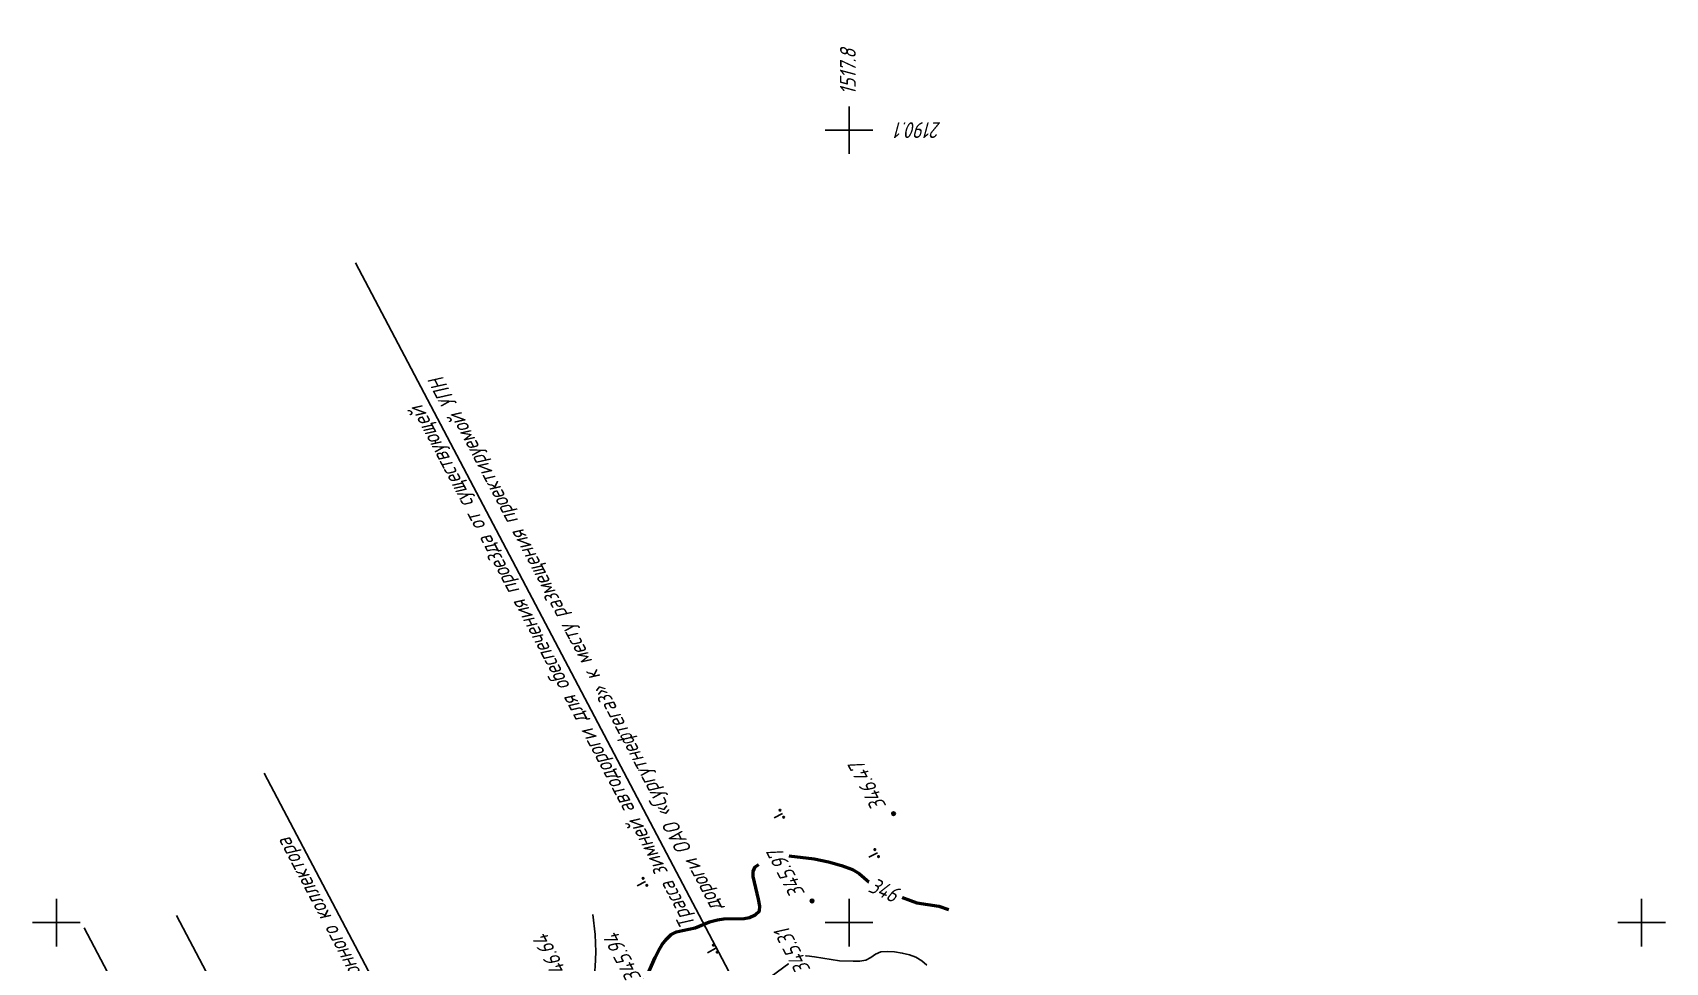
# Model space of a CAD drawing. Extents: x 1517488 to 1518012, y 2189588 to 2190112.
# Drawn here: x 1517697 to 1517903, y 2189995 to 2190112.3 of the extents above; entities that cross this region are included whole.
import ezdxf
from ezdxf.enums import TextEntityAlignment as Align

# ---------------------------------------------------------------- set-up
doc = ezdxf.new("R2010")
doc.units = 0
for name, color, linetype, lineweight in [('ИИ_ГЕОСЕТКА_025', 3, 'Continuous', 25), ('ИИ_ОТМЕТКА_025', 7, 'Continuous', 25), ('ИИ_ПИКЕТАЖ_025', 7, 'Continuous', 25), ('ИИ_РЕЛЬЕФ_025', 34, 'Continuous', 25), ('ИИ_РЕЛЬЕФ_050', 34, 'Continuous', 50), ('ИИ_ТЕКСТ_025', 7, 'Continuous', 25), ('ИИ_УГОДЬЯ_025', 7, 'Continuous', 25)]:
    doc.layers.add(name, color=color, linetype=linetype, lineweight=lineweight)
doc.styles.add('VNIPISIMPLEXCUR', font='simplex.shx', dxfattribs={"width": 0.8, "oblique": 15})

# ---------------------------------------------------------------- blocks, each defined once
blk = doc.blocks.new('ИИ05407')
at = {"linetype": 'Continuous', "lineweight": 25}
h = blk.add_hatch(color=0, dxfattribs=at)
edge = h.paths.add_edge_path()
edge.add_arc((-0.5, 0.1), 0.1, 0, 360)
h = blk.add_hatch(color=0, dxfattribs=at)
edge = h.paths.add_edge_path()
edge.add_arc((0.5, 0.1), 0.1, 0, 360)
at = {"color": 0, "linetype": 'Continuous', "lineweight": 25}
blk.add_lwpolyline([(0, 0), (0, 1.2)], dxfattribs=at)
for centre in [(-0.5, 0.1), (0.5, 0.1)]:
    blk.add_circle(centre, 0.1, dxfattribs=at)
blk = doc.blocks.new('PICKET')
at = {"color": 0, "linetype": 'Continuous', "lineweight": 25}
for p, q in [((-0.23, 0), (0.23, 0)), ((0, 0.23), (0, -0.23))]:
    blk.add_line(p, q, dxfattribs=at)
blk.add_circle((0, 0), 0.23, dxfattribs=at)
at = {"color": 0, "linetype": 'Continuous', "style": 'VNIPISIMPLEXCUR', "oblique": 15, "width": 0.8}
blk.add_attdef('OTMETKA', (1.25, 0.3), '', height=2, dxfattribs=at)
at = {"color": 8, "linetype": 'Continuous', "style": 'VNIPISIMPLEXCUR', "oblique": 15, "width": 0.8, "flags": 1}
blk.add_attdef('NOMER', (1.25, -2.7), '', height=2, dxfattribs=at)
blk = doc.blocks.new('ИИ05012')
at = {"color": 0, "linetype": 'Continuous', "lineweight": 25, "flags": 128}
for points in [[(0, 3), (0, -3)], [(-3, 0), (3, 0)]]:
    blk.add_lwpolyline(points, dxfattribs=at)

msp = doc.modelspace()

# ---------------------------------------------------------------- linework, layer by layer
at = {"elevation": 344.94}
msp.add_lwpolyline([(1517718.097, 2189945.797), (1517727.862, 2189953.078), (1517703.491, 2189999.34)], dxfattribs=at)
at = {"layer": 'ИИ_ПИКЕТАЖ_025', "elevation": 345.11}
msp.add_lwpolyline([(1517744.96, 2189959.172), (1517735.514, 2189962.243), (1517715.157, 2190000.888)], dxfattribs=at)
at = {"layer": 'ИИ_РЕЛЬЕФ_025'}
for points, elevation in [([(1517756.923, 2189992.952), (1517758.689, 2189992.685), (1517759.499, 2189992.491), (1517760.288, 2189992.167), (1517761.027, 2189991.781), (1517764.463, 2189989.748), (1517765.111, 2189989.624), (1517765.908, 2189989.931), (1517766.698, 2189990.594), (1517767.323, 2189991.551), (1517767.554, 2189992.147), (1517767.741, 2189992.821), (1517767.885, 2189993.572), (1517767.986, 2189994.402), (1517768.057, 2189996.293), (1517767.954, 2189998.496), (1517767.678, 2190001.01)], 346.5), ([(1517786.973, 2189990.835), (1517793.205, 2189995.422), (1517793.877, 2189995.716), (1517794.688, 2189995.784), (1517795.654, 2189995.699), (1517798.818, 2189995.182), (1517800.525, 2189995.141), (1517801.355, 2189995.151), (1517802.103, 2189995.265), (1517802.754, 2189995.596), (1517803.328, 2189996.024), (1517804.014, 2189996.313), (1517804.802, 2189996.367), (1517805.734, 2189996.303), (1517806.715, 2189996.147), (1517807.651, 2189995.92), (1517808.45, 2189995.647), (1517809.192, 2189995.183), (1517809.809, 2189994.615)], 345.5)]:
    msp.add_lwpolyline(points, dxfattribs=dict(at, elevation=elevation))
at = {"layer": 'ИИ_РЕЛЬЕФ_050', "elevation": 346}
for points in [[(1517774.324, 2189992.835), (1517775.525, 2189995.614), (1517775.96, 2189996.432), (1517776.44, 2189997.228), (1517776.955, 2189997.928), (1517777.576, 2189998.509), (1517778.235, 2189998.823), (1517778.996, 2189999.022), (1517780.579, 2189999.35), (1517782.409, 2190000.079), (1517783.393, 2190000.363), (1517784.19, 2190000.46), (1517786.78, 2190000.514), (1517787.442, 2190000.636), (1517788.153, 2190000.987), (1517788.688, 2190001.464), (1517788.74, 2190002.086), (1517788.594, 2190002.957), (1517787.899, 2190005.832), (1517787.892, 2190006.465), (1517788.165, 2190007.051), (1517788.637, 2190007.34)], [(1517792.429, 2190008.435), (1517795.589, 2190008.039), (1517797.423, 2190007.672), (1517799.037, 2190007.222), (1517800.432, 2190006.69), (1517801.268, 2190006.205), (1517802.563, 2190005.094), (1517803.32, 2190004.576), (1517804.09, 2190004.194), (1517805.832, 2190003.5), (1517808.571, 2190002.504), (1517811.314, 2190002.06), (1517812.575, 2190001.632)]]:
    msp.add_lwpolyline(points, dxfattribs=at)
at = {"layer": 'ИИ_ТЕКСТ_025'}
for points in [[(1517791.02, 2189982.105), (1517737.733, 2190083.26)], [(1517726.228, 2190018.869), (1517748.805, 2189976.011), (1517738.851, 2189970.767)]]:
    msp.add_lwpolyline(points, dxfattribs=at)

# ---------------------------------------------------------------- block references
at = {"layer": 'ИИ_ГЕОСЕТКА_025'}
for p in [(1517800, 2190100), (1517700, 2190000), (1517800, 2190000), (1517900, 2190000)]:
    msp.add_blockref('ИИ05012', p, dxfattribs=at)
at = {"layer": 'ИИ_УГОДЬЯ_025', "rotation": 117.7797222222222}
for p in [(1517791.604, 2190013.785), (1517803.581, 2190008.822), (1517774.344, 2190005.187), (1517783.218, 2189996.759)]:
    msp.add_blockref('ИИ05407', p, dxfattribs=at)

# ---------------------------------------------------------------- wipeouts: each hides what was drawn before it
at = {"lineweight": 0}
for points, layer in [([(1517801, 2190104.705), (1517801, 2190112.302), (1517798.72, 2190112.302), (1517798.72, 2190104.705)], 'ИИ_ГЕОСЕТКА_025'), ([(1517804.914, 2190014.748), (1517800.888, 2190022.39), (1517798.871, 2190021.327), (1517802.896, 2190013.685)], 'ИИ_ОТМЕТКА_025')]:
    msp.add_wipeout(points, dxfattribs=at).dxf.layer = layer

# ---------------------------------------------------------------- next in the draw order: block references
at = {"layer": 'ИИ_ОТМЕТКА_025', "rotation": 117.7797222222222}
msp.add_blockref('PICKET', (1517805.62, 2190013.75, 346.47), dxfattribs=at).add_auto_attribs({'OTMETKA': '346.47'})

# ---------------------------------------------------------------- next in the draw order: texts
at = {"layer": 'ИИ_ГЕОСЕТКА_025', "color": 7, "style": 'VNIPISIMPLEXCUR', "oblique": 15, "width": 0.8}
msp.add_text('1517.8', height=2, rotation=90, dxfattribs=at).set_placement((1517800.86, 2190104.464, 342.5))

# ---------------------------------------------------------------- next in the draw order: wipeouts: each hides what was drawn before it
at = {"lineweight": 0}
for points, layer in [([(1517811.772, 2190101.141), (1517804.023, 2190101.141), (1517804.023, 2190098.861), (1517811.772, 2190098.861)], 'ИИ_ГЕОСЕТКА_025'), ([(1517794.635, 2190003.734), (1517790.61, 2190011.376), (1517788.592, 2190010.314), (1517792.618, 2190002.671)], 'ИИ_ОТМЕТКА_025'), ([(1517795.348, 2189994.11), (1517791.642, 2190001.145), (1517789.624, 2190000.082), (1517793.331, 2189993.047)], 'ИИ_ОТМЕТКА_025'), ([(1517802.006, 2190003.943), (1517806.203, 2190002.063), (1517807.135, 2190004.143), (1517802.938, 2190006.024)], 'ИИ_РЕЛЬЕФ_025'), ([(1517747.675, 2189976.523), (1517725.504, 2190018.61), (1517723.487, 2190017.548), (1517745.658, 2189975.46)], 'ИИ_ТЕКСТ_025')]:
    msp.add_wipeout(points, dxfattribs=at).dxf.layer = layer

# ---------------------------------------------------------------- next in the draw order: block references
at = {"layer": 'ИИ_ОТМЕТКА_025', "rotation": 117.7797222222222}
msp.add_blockref('PICKET', (1517795.342, 2190002.736, 345.97), dxfattribs=at).add_auto_attribs({'OTMETKA': '345.97'})
at = {"layer": 'ИИ_ОТМЕТКА_025'}
ref = msp.add_blockref('PICKET', (1517796.05, 2189993.206, 345.31), dxfattribs=dict(at, rotation=117.7797222222222))
ref.add_attrib('OTMETKA', '345.31', (1517795.206, 2189994.078, 345.31), dxfattribs={"layer": '0', "color": 0, "height": 2, "rotation": 117.77972, "style": 'VNIPISIMPLEXCUR', "oblique": 15, "width": 0.8})

# ---------------------------------------------------------------- next in the draw order: texts
at = {"layer": 'ИИ_ГЕОСЕТКА_025', "color": 7, "style": 'VNIPISIMPLEXCUR', "oblique": 15, "width": 0.8}
msp.add_text('2190.1', height=2, rotation=180, dxfattribs=at).set_placement((1517811.632, 2190101.001, 342.5))
at = {"layer": 'ИИ_РЕЛЬЕФ_025', "style": 'VNIPISIMPLEXCUR', "oblique": 15, "width": 0.8}
msp.add_text('346', height=2, rotation=335.86805, dxfattribs=at).set_placement((1517804.349, 2190004.142, 344), align=Align.MIDDLE)

# ---------------------------------------------------------------- next in the draw order: wipeouts: each hides what was drawn before it
at = {"lineweight": 0}
msp.add_wipeout([(1517784.109, 2190002.119), (1517740.441, 2190085.013), (1517738.424, 2190083.95), (1517782.092, 2190001.056)], dxfattribs=at).dxf.layer = 'ИИ_ТЕКСТ_025'

# ---------------------------------------------------------------- next in the draw order: wipeouts: each hides what was drawn before it
msp.add_wipeout([(1517780.582, 2190000.298), (1517737.341, 2190082.382), (1517735.324, 2190081.319), (1517778.565, 2189999.235)], dxfattribs=at).dxf.layer = 'ИИ_ТЕКСТ_025'

# ---------------------------------------------------------------- next in the draw order: texts
at = {"layer": 'ИИ_ТЕКСТ_025', "style": 'VNIPISIMPLEXCUR', "oblique": 15, "width": 0.8}
msp.add_text('дороги ОАО «Сургутнефтегаз» к месту размещения проектируемой УПН', height=2, rotation=117.77972, dxfattribs=at).set_placement((1517784.062, 2190001.908))

# ---------------------------------------------------------------- next in the draw order: wipeouts: each hides what was drawn before it
at = {"lineweight": 0}
for points, layer in [([(1517774.002, 2189993.065), (1517770.108, 2190000.458), (1517768.09, 2189999.395), (1517771.985, 2189992.002)], 'ИИ_ОТМЕТКА_025'), ([(1517765.054, 2189992.938), (1517761.16, 2190000.331), (1517759.142, 2189999.269), (1517763.037, 2189991.875)], 'ИИ_ОТМЕТКА_025'), ([(1517737.436, 2189963.878), (1517717.799, 2190001.157), (1517715.781, 2190000.094), (1517735.418, 2189962.816)], 'ИИ_ПИКЕТАЖ_025')]:
    msp.add_wipeout(points, dxfattribs=at).dxf.layer = layer

# ---------------------------------------------------------------- next in the draw order: block references
at = {"layer": 'ИИ_ОТМЕТКА_025', "rotation": 117.7797222222222}
msp.add_blockref('PICKET', (1517765.761, 2189991.94, 346.64), dxfattribs=at).add_auto_attribs({'OTMETKA': '346.64'})
at = {"layer": 'ИИ_ОТМЕТКА_025'}
ref = msp.add_blockref('PICKET', (1517775.168, 2189992.393, 345.94), dxfattribs=dict(at, rotation=117.7797222222222))
ref.add_attrib('OTMETKA', '345.94', (1517773.861, 2189993.033, 345.94), dxfattribs={"layer": '0', "color": 0, "height": 2, "rotation": 117.77972, "style": 'VNIPISIMPLEXCUR', "oblique": 15, "width": 0.8})

# ---------------------------------------------------------------- next in the draw order: texts
at = {"layer": 'ИИ_ТЕКСТ_025', "style": 'VNIPISIMPLEXCUR', "oblique": 15, "width": 0.8}
for s, p in [('Трасса зимней автодороги для обеспечения проезда от существующей ', (1517780.677, 2189999.817)), ('Трасса канализационного коллектора', (1517747.77, 2189976.042))]:
    msp.add_text(s, height=2, rotation=117.77972, dxfattribs=at).set_placement(p)

# ---------------------------------------------------------------- next in the draw order: wipeouts: each hides what was drawn before it
at = {"lineweight": 0}
msp.add_wipeout([(1517726.956, 2189953.309), (1517702.856, 2189999.061), (1517700.838, 2189997.998), (1517724.939, 2189952.247)], dxfattribs=at).dxf.layer = 'ИИ_ПИКЕТАЖ_025'

doc.saveas('drawing.dxf')
